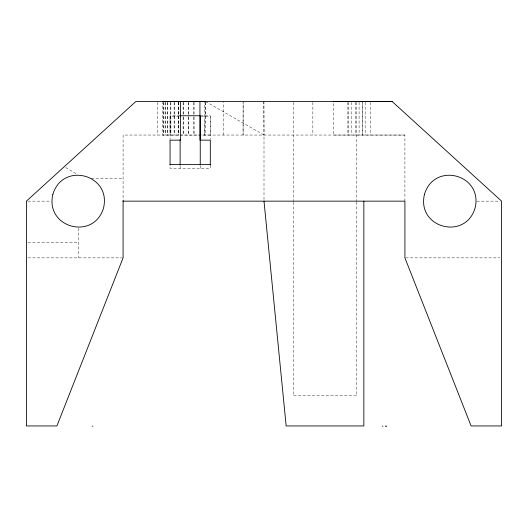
<?xml version="1.0" encoding="UTF-8"?>
<svg xmlns="http://www.w3.org/2000/svg" width="528" height="528" viewBox="0 0 528 528"><rect width="100%" height="100%" fill="white"/><g stroke="black" fill="none" stroke-linecap="round" stroke-linejoin="round"><path stroke-width="0.4" stroke-dasharray="2.64 1.98" d="M205.504 102.32L204.659 135.049L204.626 101.501M243.058 135.043L243.157 102.32M223.727 135.049L223.747 101.508M404.91 201.155L404.91 135.049L333.604 135.049L333.63 102.313M180.121 115.751L170.056 115.751L170.056 139.339M200.251 115.751L210.316 115.751L210.316 139.339M179.315 116.78L170.023 116.787L170.036 135.089M200.99 116.761L210.283 116.754L210.296 135.056L162.73 135.089L162.703 102.359M404.91 135.049L123.09 135.049L123.09 201.155M91.324 178.438L123.09 178.438M27.997 201.155L51.176 201.155M476.824 201.155L500.003 201.155M28.043 242.623L78.21 242.623M28.037 257.862L122.272 257.862M405.735 257.862L499.963 257.862M205.524 101.501L264 135.049L264 201.155M65.663 167.508L76.817 174.101M263.822 101.495L264 135.049L263.934 101.495M362.175 102.313L362.432 135.049L362.432 102.313M243.118 101.501L243.131 135.043M205.577 102.326L205.603 135.056M194.047 102.34L194.053 116.246M194.053 117.064L194.073 135.062M193.842 102.333L193.855 116.239M193.855 117.058L193.875 135.056M188.595 102.34L188.602 116.252M188.608 117.071L188.621 135.069M188.311 102.34L188.324 116.246M188.324 117.064L188.344 135.062M183.473 102.346L183.48 116.252M183.48 117.071L183.5 135.069M183.124 102.34L183.137 116.252M183.137 117.071L183.15 135.069M178.754 102.346L178.781 135.076M178.358 102.346L178.385 135.076M174.53 102.353L174.557 135.082M174.101 102.353L174.134 135.076M170.854 102.353L170.881 135.082M170.432 102.353L170.465 135.082M167.792 102.359L167.818 135.082M167.416 102.359L167.449 135.082M165.389 102.359L165.416 135.089M165.092 102.359L165.125 135.089M163.687 102.359L163.713 135.089M163.515 102.359L163.548 135.089M370.445 102.313L370.445 135.049M365.165 102.313L365.165 135.049M359.093 102.26L359.093 134.996M356.723 102.32L356.723 201.241M356.723 202.052L356.723 395.749L293.278 395.749L293.278 202.052M355.641 102.26L355.641 134.996M351.179 102.313L351.179 135.049M348.434 102.313L348.434 135.049M347.879 102.313L347.879 135.049M312.84 102.313L312.84 135.049M293.278 102.32L293.278 201.241M210.316 165.304L210.316 168.3L170.056 168.3L170.056 165.304M200.251 165.838L200.251 168.3M180.121 165.838L180.121 168.3M178.431 102.313L178.431 135.049M157.555 102.313L157.555 135.049M78.21 228.188L78.21 257.862"/><path stroke-width="0.79" d="M180.378 101.528L180.715 101.528M199.571 101.515L199.901 101.515M349.246 101.455L355.641 101.442M162.703 101.548L205.524 101.501M333.564 101.462L392.126 101.495L501.6 201.155L501.6 425.944L471.101 425.944L404.91 257.862L404.91 201.155L123.09 201.155M392.126 101.495L135.874 101.495L26.4 201.155L26.4 425.944L56.899 425.944L123.09 257.862L123.09 200.548M180.121 115.751L200.251 115.751L200.251 165.013M170.056 164.558L210.316 164.558M359.093 101.442L362.432 101.495M264 201.155L286.15 425.944L363.851 425.944L363.851 201.155M382.8 425.944L382.8 426.558M210.316 165.086L210.316 140.151L199.947 140.151L199.947 101.495M180.431 101.495L180.431 140.151L170.056 140.151L170.056 165.086M180.121 139.564L180.121 165.013M92.737 425.944L92.737 426.558M52.873 194.363C44.867 227.839 93.746 240.933 103.547 207.946C111.553 174.478 62.674 161.377 52.873 194.363M424.453 194.363C416.447 227.839 465.326 240.933 475.127 207.946C483.133 174.478 434.254 161.377 424.453 194.363M386.001 425.944L386.001 426.558L386.001 425.944"/></g></svg>
